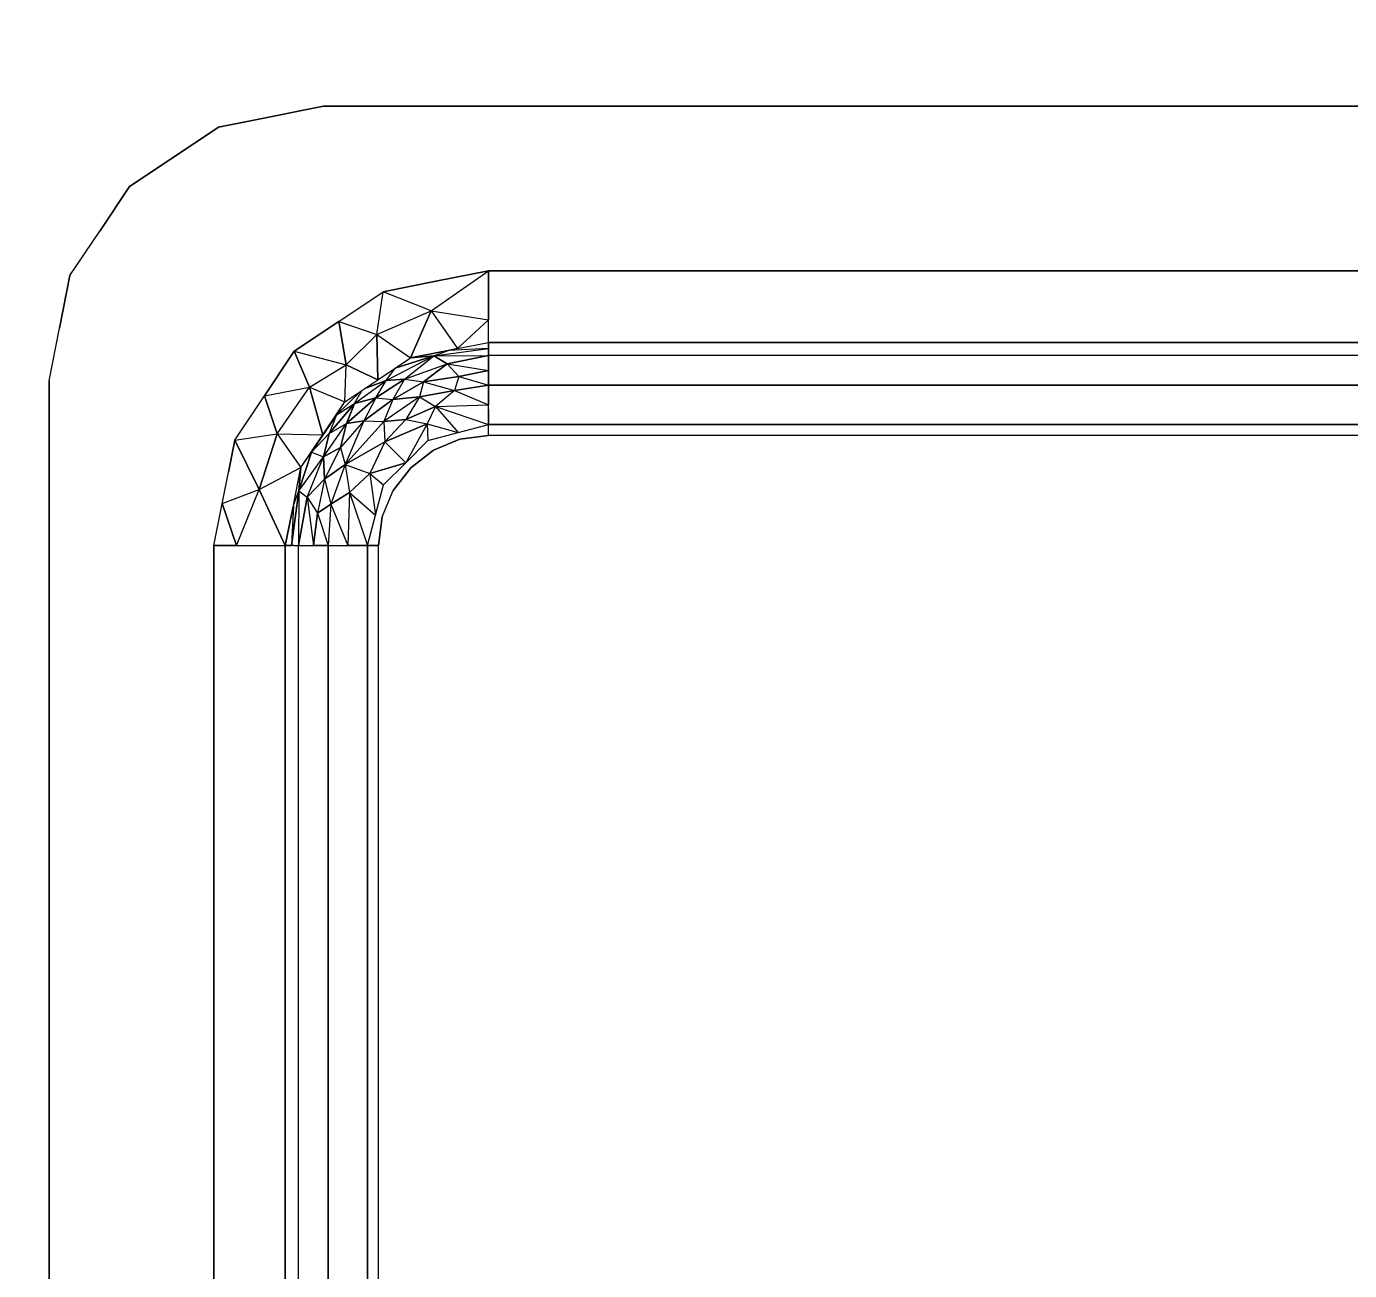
# Model space of a CAD drawing. Header units: inches. Extents: x -827 to 154, y -802 to 207.
# Drawn here: x -814.29 to -802.24, y -123.03 to -111.7 of the extents above; entities that cross this region are included whole.
import ezdxf

# ---------------------------------------------------------------- set-up
doc = ezdxf.new("R2010")
doc.units = ezdxf.units.IN
doc.header["$MEASUREMENT"] = 0
for name, color, linetype, lineweight in [('A-ANNO-DIMS', 211, 'Continuous', 9), ('A-ANNO-DIMS-48', 211, 'Continuous', 9), ('D0960_-_Workstation__Dental_Lab__Plaster_skp', 8, 'Continuous', 9), ('Q-SPCQ', 7, 'Continuous', 9)]:
    doc.layers.add(name, color=color, linetype=linetype, lineweight=lineweight)
doc.styles.add('Arial', font='arial.ttf', dxfattribs={"height": 4.5})
doc.dimstyles.new('Linear_-_3_32__Arial', dxfattribs={"dimscale": 12, "dimtxt": 4.591167, "dimasz": 0.5, "dimexe": 0.375, "dimexo": 0.25, "dimgap": 0.25, "dimtad": 1, "dimdec": 5, "dimrnd": 0.03125, "dimzin": 1, "dimdsep": 46, "dimlunit": 4, "dimtxsty": 'Arial', "dimblk1": 'OBLIQUE', "dimblk2": 'OBLIQUE', "dimsah": 1, "dimcen": 0.09, "dimdle": 0.375, "dimazin": 0, "dimtfac": 1, "dimtdec": 4, "dimtix": 1, "dimtmove": 0, "dimatfit": 3, "dimfxl": 1, "dimtvp": 1, "dimtfill": 1, "dimfrac": 2, "dimtolj": 1, "dimtzin": 0, "dimarcsym": 2})

# ---------------------------------------------------------------- blocks, each defined once
blk = doc.blocks.new('D0960_-_Workstation__Dental_Lab__Plaster_skp_2-399883-Level 1')
at = {"layer": 'Q-SPCQ'}
for p, q in [((99.25, 20.25), (111, 20.25)), ((111, 20.25), (99.25, 20.25)), ((111, 20.25), (111.478, 20.155)), ((111, 20.25), (111.478, 20.155)), ((111.478, 20.155), (111.957, 20.06)), ((111.957, 20.06), (111.478, 20.155)), ((111.957, 20.06), (112.362, 19.789)), ((111.957, 20.06), (112.362, 19.789)), ((112.362, 19.789), (112.768, 19.518)), ((112.768, 19.518), (112.362, 19.789)), ((112.768, 19.518), (113.039, 19.112)), ((113.039, 19.112), (112.768, 19.518)), ((113.039, 19.112), (113.31, 18.707)), ((113.31, 18.707), (113.039, 19.112)), ((99.25, 18.75), (109.5, 18.75)), ((109.5, 18.75), (99.25, 18.75)), ((109.5, 18.75), (110.167, 18.617)), ((109.5, 18.75), (110.167, 18.617)), ((109.5, 18.544), (109.5, 18.75)), ((109.5, 18.75), (109.5, 18.544)), ((113.31, 18.707), (113.367, 18.417)), ((113.367, 18.417), (113.31, 18.707)), ((109.5, 18.544), (109.882, 18.674)), ((109.882, 18.674), (109.5, 18.544)), ((109.882, 18.674), (110.01, 18.337)), ((109.882, 18.674), (110.01, 18.337)), ((110.457, 18.56), (110.01, 18.337)), ((110.01, 18.337), (110.457, 18.56)), ((110.167, 18.617), (110.457, 18.56)), ((110.457, 18.56), (110.167, 18.617)), ((110.457, 18.56), (110.862, 18.289)), ((110.457, 18.56), (110.862, 18.289)), ((110.457, 18.56), (110.517, 18.172)), ((110.457, 18.56), (110.517, 18.172)), ((109.5, 18.544), (109.5, 18.099)), ((109.5, 18.544), (109.5, 18.099)), ((109.5, 18.544), (110.01, 18.337)), ((109.5, 18.544), (110.01, 18.337)), ((110.01, 18.337), (109.5, 18.099)), ((109.5, 18.099), (110.01, 18.337)), ((110.01, 18.337), (110.208, 17.958)), ((110.01, 18.337), (110.517, 18.172)), ((110.517, 18.172), (110.01, 18.337)), ((110.01, 18.337), (110.208, 17.958)), ((113.367, 18.417), (113.5, 17.75)), ((113.5, 17.75), (113.367, 18.417)), ((110.517, 18.172), (110.862, 18.289)), ((110.862, 18.289), (110.517, 18.172)), ((110.862, 18.289), (111.268, 18.018)), ((111.268, 18.018), (110.862, 18.289)), ((110.862, 18.289), (110.94, 17.88)), ((110.862, 18.289), (110.94, 17.88)), ((109.5, 18.099), (96.366, 18.099)), ((96.366, 18.099), (109.5, 18.099)), ((109.5, 18.043), (109.5, 18.099)), ((109.5, 18.099), (109.5, 18.043)), ((109.5, 18.099), (109.854, 18.029)), ((109.854, 18.029), (109.5, 18.099)), ((109.865, 18.026), (109.5, 18.099)), ((110.517, 18.172), (110.208, 17.958)), ((110.517, 18.172), (110.208, 17.958)), ((110.517, 18.172), (110.508, 17.758)), ((110.517, 18.172), (110.508, 17.758)), ((110.517, 18.172), (110.94, 17.88)), ((110.517, 18.172), (110.94, 17.88)), ((96.366, 17.979), (109.5, 17.979)), ((96.366, 17.979), (109.5, 17.979)), ((109.5, 18.023), (109.5, 18.043)), ((109.865, 18.026), (109.5, 18.043)), ((109.996, 17.976), (109.5, 18.043)), ((109.5, 18.023), (109.5, 18.043)), ((109.865, 18.026), (109.5, 18.043)), ((109.5, 18.043), (109.996, 17.976)), ((109.5, 18.023), (109.5, 17.979)), ((109.5, 18.023), (109.5, 17.979)), ((109.5, 17.979), (109.5, 17.843)), ((109.996, 17.976), (109.5, 17.979)), ((109.939, 17.899), (109.5, 17.979)), ((109.5, 17.979), (109.5, 17.843)), ((109.996, 17.976), (109.5, 17.979)), ((109.5, 17.979), (109.939, 17.899)), ((109.865, 18.026), (110.208, 17.958)), ((109.865, 18.026), (109.996, 17.976)), ((109.865, 18.026), (110.208, 17.958)), ((109.865, 18.026), (109.996, 17.976)), ((109.996, 17.976), (109.939, 17.899)), ((109.996, 17.976), (109.939, 17.899)), ((109.996, 17.976), (110.208, 17.958)), ((109.996, 17.976), (110.306, 17.752)), ((110.208, 17.958), (109.996, 17.976)), ((109.996, 17.976), (110.348, 17.861)), ((110.348, 17.861), (109.996, 17.976)), ((109.996, 17.976), (110.306, 17.752)), ((110.208, 17.958), (110.348, 17.861)), ((110.208, 17.958), (110.508, 17.758)), ((110.208, 17.958), (110.348, 17.861)), ((110.208, 17.958), (110.508, 17.758)), ((111.268, 18.018), (110.94, 17.88)), ((110.94, 17.88), (111.268, 18.018)), ((111.268, 18.018), (111.145, 17.545)), ((111.268, 18.018), (111.145, 17.545)), ((111.268, 18.018), (111.539, 17.612)), ((111.539, 17.612), (111.268, 18.018)), ((109.939, 17.899), (109.5, 17.843)), ((109.939, 17.899), (109.5, 17.843)), ((109.5, 17.708), (109.5, 17.843)), ((109.5, 17.843), (109.795, 17.807)), ((109.795, 17.807), (109.5, 17.843)), ((109.5, 17.843), (109.5, 17.708)), ((109.939, 17.899), (109.795, 17.807)), ((109.939, 17.899), (109.795, 17.807)), ((109.939, 17.899), (110.103, 17.743)), ((109.939, 17.899), (110.306, 17.752)), ((109.939, 17.899), (110.306, 17.752)), ((110.103, 17.743), (109.939, 17.899)), ((110.348, 17.861), (110.306, 17.752)), ((110.348, 17.861), (110.306, 17.752)), ((110.508, 17.758), (110.348, 17.861)), ((110.348, 17.861), (110.688, 17.633)), ((110.688, 17.633), (110.348, 17.861)), ((110.348, 17.861), (110.52, 17.7)), ((110.348, 17.861), (110.52, 17.7)), ((110.348, 17.861), (110.508, 17.758)), ((110.94, 17.88), (110.508, 17.758)), ((110.508, 17.758), (110.94, 17.88)), ((110.94, 17.88), (110.807, 17.557)), ((110.94, 17.88), (110.807, 17.557)), ((110.94, 17.88), (111.145, 17.545)), ((110.94, 17.88), (111.145, 17.545)), ((109.795, 17.807), (109.5, 17.708)), ((109.795, 17.807), (109.5, 17.708)), ((110.103, 17.743), (109.795, 17.807)), ((109.795, 17.807), (109.876, 17.684)), ((109.876, 17.684), (109.795, 17.807)), ((110.103, 17.743), (109.795, 17.807)), ((110.103, 17.743), (109.876, 17.684)), ((110.103, 17.743), (109.876, 17.684)), ((110.306, 17.752), (110.103, 17.743)), ((110.103, 17.743), (110.306, 17.752)), ((110.238, 17.555), (110.103, 17.743)), ((110.392, 17.596), (110.103, 17.743)), ((110.103, 17.743), (110.238, 17.555)), ((110.392, 17.596), (110.103, 17.743)), ((110.52, 17.7), (110.306, 17.752)), ((110.306, 17.752), (110.609, 17.541)), ((110.392, 17.596), (110.306, 17.752)), ((110.306, 17.752), (110.392, 17.596)), ((110.306, 17.752), (110.609, 17.541)), ((110.306, 17.752), (110.52, 17.7)), ((110.508, 17.758), (110.688, 17.633)), ((110.508, 17.758), (110.688, 17.633)), ((110.508, 17.758), (110.807, 17.557)), ((110.508, 17.758), (110.807, 17.557)), ((113.5, 17.75), (113.5, 3.75)), ((113.5, 3.75), (113.5, 17.75)), ((96.366, 17.708), (109.5, 17.708)), ((109.5, 17.708), (96.366, 17.708)), ((109.5, 17.708), (109.5, 17.53)), ((109.876, 17.684), (109.5, 17.708)), ((109.5, 17.708), (109.5, 17.53)), ((109.876, 17.684), (109.5, 17.708)), ((109.876, 17.684), (109.5, 17.53)), ((109.876, 17.684), (109.5, 17.53)), ((110.238, 17.555), (109.876, 17.684)), ((109.983, 17.516), (109.876, 17.684)), ((110.238, 17.555), (109.876, 17.684)), ((109.876, 17.684), (109.983, 17.516)), ((110.392, 17.596), (110.238, 17.555)), ((110.392, 17.596), (110.238, 17.555)), ((110.633, 17.383), (110.392, 17.596)), ((110.609, 17.541), (110.392, 17.596)), ((110.633, 17.383), (110.392, 17.596)), ((110.392, 17.596), (110.609, 17.541)), ((110.52, 17.7), (110.609, 17.541)), ((110.792, 17.468), (110.52, 17.7)), ((110.52, 17.7), (110.609, 17.541)), ((110.688, 17.633), (110.52, 17.7)), ((110.688, 17.633), (110.52, 17.7)), ((110.52, 17.7), (110.792, 17.468)), ((110.688, 17.633), (110.792, 17.468)), ((110.688, 17.633), (110.905, 17.412)), ((110.688, 17.633), (110.807, 17.557)), ((110.688, 17.633), (110.792, 17.468)), ((110.688, 17.633), (110.905, 17.412)), ((110.688, 17.633), (110.807, 17.557)), ((111.145, 17.545), (111.539, 17.612)), ((111.539, 17.612), (111.145, 17.545)), ((111.539, 17.612), (111.422, 17.267)), ((111.539, 17.612), (111.422, 17.267)), ((111.539, 17.612), (111.81, 17.207)), ((111.539, 17.612), (111.81, 17.207)), ((109.5, 17.352), (109.5, 17.53)), ((109.983, 17.516), (109.5, 17.53)), ((109.983, 17.516), (109.5, 17.53)), ((109.5, 17.53), (109.5, 17.352)), ((109.983, 17.516), (109.5, 17.352)), ((109.983, 17.516), (109.5, 17.352)), ((109.983, 17.516), (109.775, 17.278)), ((109.983, 17.516), (109.775, 17.278)), ((110.238, 17.555), (109.983, 17.516)), ((110.238, 17.555), (109.983, 17.516)), ((109.983, 17.516), (110.155, 17.328)), ((110.155, 17.328), (109.983, 17.516)), ((110.238, 17.555), (110.155, 17.328)), ((110.238, 17.555), (110.155, 17.328)), ((110.628, 17.201), (110.238, 17.555)), ((110.238, 17.555), (110.442, 17.192)), ((110.633, 17.383), (110.238, 17.555)), ((110.633, 17.383), (110.238, 17.555)), ((110.238, 17.555), (110.628, 17.201)), ((110.442, 17.192), (110.238, 17.555)), ((110.792, 17.468), (110.609, 17.541)), ((110.633, 17.383), (110.609, 17.541)), ((110.843, 17.276), (110.609, 17.541)), ((110.609, 17.541), (110.633, 17.383)), ((110.609, 17.541), (110.843, 17.276)), ((110.609, 17.541), (110.792, 17.468)), ((110.807, 17.557), (111.008, 17.258)), ((110.807, 17.557), (111.008, 17.258)), ((110.807, 17.557), (111.145, 17.545)), ((110.807, 17.557), (111.145, 17.545)), ((111.145, 17.545), (111.008, 17.258)), ((111.008, 17.258), (111.145, 17.545)), ((111.145, 17.545), (111.422, 17.267)), ((111.145, 17.545), (111.422, 17.267)), ((96.366, 17.352), (109.5, 17.352)), ((109.5, 17.352), (96.366, 17.352)), ((109.5, 17.25), (109.5, 17.352)), ((109.5, 17.352), (109.5, 17.25)), ((109.5, 17.352), (109.775, 17.278)), ((109.5, 17.352), (109.775, 17.278)), ((110.633, 17.383), (110.628, 17.201)), ((110.633, 17.383), (110.628, 17.201)), ((110.843, 17.276), (110.633, 17.383)), ((110.843, 17.276), (110.633, 17.383)), ((110.633, 17.383), (110.83, 17.12)), ((110.83, 17.12), (110.633, 17.383)), ((110.792, 17.468), (110.843, 17.276)), ((110.792, 17.468), (111.002, 17.182)), ((110.843, 17.276), (110.792, 17.468)), ((110.792, 17.468), (110.913, 17.399)), ((110.792, 17.468), (111.002, 17.182)), ((110.792, 17.468), (110.913, 17.399)), ((110.93, 17.375), (111.002, 17.182)), ((111.002, 17.182), (110.93, 17.375)), ((96.366, 17.25), (109.5, 17.25)), ((96.366, 17.25), (109.5, 17.25)), ((109.5, 17.25), (109.759, 17.216)), ((109.759, 17.216), (109.5, 17.25)), ((110.155, 17.328), (109.775, 17.278)), ((110.155, 17.328), (109.775, 17.278)), ((109.775, 17.278), (110.051, 17.204)), ((109.775, 17.278), (110.051, 17.204)), ((110.155, 17.328), (110.051, 17.204)), ((110.155, 17.328), (110.051, 17.204)), ((110.442, 17.192), (110.155, 17.328)), ((110.155, 17.328), (110.253, 17.003)), ((110.253, 17.003), (110.155, 17.328)), ((110.442, 17.192), (110.155, 17.328)), ((110.843, 17.276), (110.83, 17.12)), ((110.843, 17.276), (110.83, 17.12)), ((110.843, 17.276), (111.002, 17.182)), ((110.843, 17.276), (111.015, 17.013)), ((110.843, 17.276), (111.002, 17.182)), ((111.015, 17.013), (110.843, 17.276)), ((111.008, 17.258), (111.422, 17.267)), ((111.422, 17.267), (111.008, 17.258)), ((111.008, 17.258), (111.208, 16.958)), ((111.008, 17.258), (111.208, 16.958)), ((111.422, 17.267), (111.208, 16.958)), ((111.422, 17.267), (111.208, 16.958)), ((111.422, 17.267), (111.637, 16.772)), ((111.422, 17.267), (111.637, 16.772)), ((111.422, 17.267), (111.81, 17.207)), ((111.422, 17.267), (111.81, 17.207)), ((109.759, 17.216), (110, 17.116)), ((109.759, 17.216), (110, 17.116)), ((110, 17.116), (110.207, 16.957)), ((110.207, 16.957), (110, 17.116)), ((110.051, 17.204), (110.253, 17.003)), ((110.253, 17.003), (110.051, 17.204)), ((110.442, 17.192), (110.253, 17.003)), ((110.442, 17.192), (110.253, 17.003)), ((110.628, 17.201), (110.442, 17.192)), ((110.628, 17.201), (110.442, 17.192)), ((110.645, 17.002), (110.442, 17.192)), ((110.645, 17.002), (110.442, 17.192)), ((110.442, 17.192), (110.606, 16.808)), ((110.606, 16.808), (110.442, 17.192)), ((110.853, 16.877), (110.628, 17.201)), ((110.628, 17.201), (110.645, 17.002)), ((110.83, 17.12), (110.628, 17.201)), ((110.645, 17.002), (110.628, 17.201)), ((110.83, 17.12), (110.628, 17.201)), ((110.853, 16.877), (110.628, 17.201)), ((111.015, 17.013), (110.83, 17.12)), ((110.83, 17.12), (110.991, 16.84)), ((111.015, 17.013), (110.83, 17.12)), ((110.991, 16.84), (110.83, 17.12)), ((110.83, 17.12), (110.853, 16.877)), ((110.853, 16.877), (110.83, 17.12)), ((111.002, 17.182), (111.113, 17.1)), ((111.015, 17.013), (111.002, 17.182)), ((111.002, 17.182), (111.226, 16.746)), ((111.002, 17.182), (111.113, 17.1)), ((111.002, 17.182), (111.015, 17.013)), ((111.002, 17.182), (111.226, 16.746)), ((111.637, 16.772), (111.81, 17.207)), ((111.637, 16.772), (111.81, 17.207)), ((111.81, 17.207), (111.905, 16.728)), ((111.905, 16.728), (111.81, 17.207)), ((110.253, 17.003), (110.454, 16.801)), ((110.606, 16.808), (110.253, 17.003)), ((110.606, 16.808), (110.253, 17.003)), ((110.253, 17.003), (110.454, 16.801)), ((110.645, 17.002), (110.606, 16.808)), ((110.645, 17.002), (110.606, 16.808)), ((110.853, 16.877), (110.645, 17.002)), ((110.766, 16.733), (110.645, 17.002)), ((110.853, 16.877), (110.645, 17.002)), ((110.645, 17.002), (110.766, 16.733)), ((111.015, 17.013), (110.991, 16.84)), ((111.015, 17.013), (110.991, 16.84)), ((111.015, 17.013), (111.152, 16.626)), ((111.015, 17.013), (111.226, 16.746)), ((111.015, 17.013), (111.226, 16.746)), ((111.015, 17.013), (111.152, 16.626)), ((111.113, 17.1), (111.226, 16.746)), ((111.226, 16.746), (111.113, 17.1)), ((110.207, 16.957), (110.366, 16.75)), ((110.366, 16.75), (110.207, 16.957)), ((110.853, 16.877), (110.766, 16.733)), ((110.853, 16.877), (110.766, 16.733)), ((110.991, 16.84), (110.853, 16.877)), ((110.853, 16.877), (110.91, 16.557)), ((110.991, 16.84), (110.853, 16.877)), ((110.91, 16.557), (110.853, 16.877)), ((111.208, 16.958), (111.226, 16.746)), ((111.208, 16.958), (111.276, 16.615)), ((111.226, 16.746), (111.208, 16.958)), ((111.208, 16.958), (111.637, 16.772)), ((111.637, 16.772), (111.208, 16.958)), ((111.276, 16.615), (111.208, 16.958)), ((110.366, 16.75), (110.466, 16.509)), ((110.466, 16.509), (110.366, 16.75)), ((110.606, 16.808), (110.454, 16.801)), ((110.606, 16.808), (110.454, 16.801)), ((110.454, 16.801), (110.528, 16.525)), ((110.454, 16.801), (110.528, 16.525)), ((110.606, 16.808), (110.528, 16.525)), ((110.606, 16.808), (110.528, 16.525)), ((110.766, 16.733), (110.606, 16.808)), ((110.766, 16.733), (110.606, 16.808)), ((110.991, 16.84), (110.91, 16.557)), ((110.991, 16.84), (110.91, 16.557)), ((111.037, 16.52), (110.991, 16.84)), ((111.152, 16.626), (110.991, 16.84)), ((110.991, 16.84), (111.037, 16.52)), ((110.991, 16.84), (111.152, 16.626)), ((111.637, 16.772), (111.293, 16.532)), ((111.637, 16.772), (111.293, 16.532)), ((111.637, 16.772), (111.555, 16.25)), ((111.637, 16.772), (111.555, 16.25)), ((111.637, 16.772), (112, 16.25)), ((111.637, 16.772), (112, 16.25)), ((110.766, 16.733), (110.528, 16.525)), ((110.766, 16.733), (110.528, 16.525)), ((110.766, 16.733), (110.602, 16.25)), ((110.766, 16.733), (110.602, 16.25)), ((110.766, 16.733), (110.78, 16.25)), ((110.91, 16.557), (110.766, 16.733)), ((110.91, 16.557), (110.766, 16.733)), ((110.766, 16.733), (110.78, 16.25)), ((111.152, 16.626), (111.037, 16.52)), ((111.152, 16.626), (111.037, 16.52)), ((111.152, 16.626), (111.093, 16.25)), ((111.152, 16.626), (111.093, 16.25)), ((111.152, 16.626), (111.226, 16.746)), ((111.226, 16.746), (111.152, 16.626)), ((111.229, 16.25), (111.152, 16.626)), ((111.152, 16.626), (111.229, 16.25)), ((111.226, 16.746), (111.293, 16.25)), ((111.226, 16.746), (111.229, 16.25)), ((111.226, 16.746), (111.293, 16.25)), ((111.226, 16.746), (111.276, 16.615)), ((111.226, 16.746), (111.276, 16.615)), ((111.226, 16.746), (111.229, 16.25)), ((112, 16.25), (111.905, 16.728)), ((111.905, 16.728), (112, 16.25)), ((110.466, 16.509), (110.5, 16.25)), ((110.5, 16.25), (110.466, 16.509)), ((110.528, 16.525), (110.602, 16.25)), ((110.528, 16.525), (110.602, 16.25)), ((110.91, 16.557), (110.78, 16.25)), ((110.91, 16.557), (110.78, 16.25)), ((111.037, 16.52), (110.91, 16.557)), ((110.958, 16.25), (110.91, 16.557)), ((111.037, 16.52), (110.91, 16.557)), ((110.91, 16.557), (110.958, 16.25)), ((111.037, 16.52), (110.958, 16.25)), ((111.037, 16.52), (110.958, 16.25)), ((111.093, 16.25), (111.037, 16.52)), ((111.037, 16.52), (111.093, 16.25)), ((111.293, 16.532), (111.276, 16.615)), ((111.293, 16.25), (111.276, 16.615)), ((111.293, 16.25), (111.276, 16.615)), ((111.276, 16.615), (111.293, 16.532)), ((111.293, 16.532), (111.349, 16.25)), ((111.293, 16.532), (111.555, 16.25)), ((111.293, 16.532), (111.349, 16.25)), ((111.293, 16.532), (111.555, 16.25)), ((110.5, 16.25), (110.602, 16.25)), ((110.5, 16.25), (110.602, 16.25)), ((110.5, 5.25), (110.5, 16.25)), ((110.5, 5.25), (110.5, 16.25)), ((110.739, 16.25), (110.602, 16.25)), ((110.602, 5.25), (110.602, 16.25)), ((110.602, 16.25), (110.602, 5.25)), ((110.602, 16.25), (110.739, 16.25)), ((110.739, 16.25), (110.78, 16.25)), ((110.739, 16.25), (110.78, 16.25)), ((110.958, 16.25), (110.78, 16.25)), ((110.78, 16.25), (110.958, 16.25)), ((111.093, 16.25), (110.958, 16.25)), ((110.958, 5.25), (110.958, 16.25)), ((110.958, 16.25), (110.958, 5.25)), ((110.958, 16.25), (111.093, 16.25)), ((111.229, 16.25), (111.093, 16.25)), ((111.093, 16.25), (111.229, 16.25)), ((111.289, 16.25), (111.229, 16.25)), ((111.229, 5.25), (111.229, 16.25)), ((111.229, 16.25), (111.293, 16.25)), ((111.349, 16.25), (111.229, 16.25)), ((111.229, 5.25), (111.229, 16.25)), ((111.289, 16.25), (111.293, 16.25)), ((111.349, 16.25), (111.293, 16.25)), ((111.293, 16.25), (111.349, 16.25)), ((111.349, 16.25), (111.349, 5.25)), ((111.349, 16.25), (111.555, 16.25)), ((111.349, 16.25), (111.555, 16.25)), ((111.349, 5.25), (111.349, 16.25)), ((111.555, 16.25), (112, 16.25)), ((112, 16.25), (111.555, 16.25)), ((112, 5.25), (112, 16.25)), ((112, 16.25), (112, 5.25))]:
    blk.add_line(p, q, dxfattribs=at)
blk = doc.blocks.new('D0960_-_Workstation__Dental_Lab__Plaster_skp_1-399882-Level 1')
blk.add_blockref('D0960_-_Workstation__Dental_Lab__Plaster_skp_2-399883-Level 1', (0.5, 1.75))
blk = doc.blocks.new('D0960_-_Workstation__Dental_Lab__Plaster_skp-399873-Level 1')
blk.add_blockref('D0960_-_Workstation__Dental_Lab__Plaster_skp_1-399882-Level 1', (0, 0))
blk = doc.blocks.new('DIMBLOCK12-Level 1')
at = {"layer": 'A-ANNO-DIMS-48'}
for p, q in [((-750.146, -119.476), (-750.146, -91.18)), ((-822.146, -94.437), (-822.146, -100.18)), ((-822.146, -95.68), (-822.146, -94.437)), ((-826.646, -95.68), (-745.646, -95.68)), ((-750.146, -95.68), (-750.146, -119.476))]:
    blk.add_line(p, q, dxfattribs=at)
at = {"layer": 'A-ANNO-DIMS-48', "lineweight": 50}
for p, q in [((-822.146, -95.68), (-819.146, -92.68)), ((-750.146, -95.68), (-747.146, -92.68)), ((-822.146, -95.68), (-825.146, -98.68)), ((-750.146, -95.68), (-753.146, -98.68))]:
    blk.add_line(p, q, dxfattribs=at)
at = {"layer": 'A-ANNO-DIMS-48', "color": 0, "insert": (-794.162, -86.838), "char_height": 4.5, "width": 19.24052, "attachment_point": 1, "line_spacing_factor": 0.941778, "style": 'Arial', "bg_fill": 3, "box_fill_scale": 1.25, "bg_fill_color": 256, "bg_fill_true_color": 13158600, "bg_fill_transparency": 0}
blk.add_mtext('6\' - 0"', dxfattribs=at)
blk = doc.blocks.new('_Oblique')
at = {"color": 0, "linetype": 'ByBlock', "lineweight": -2}
blk.add_line((-0.5, -0.5), (0.5, 0.5), dxfattribs=at)

msp = doc.modelspace()

# ---------------------------------------------------------------- block references
at = {"layer": 'D0960_-_Workstation__Dental_Lab__Plaster_skp', "color": 7, "rotation": 89.99999999999997}
msp.add_blockref('D0960_-_Workstation__Dental_Lab__Plaster_skp-399873-Level 1', (-792.082254, -226.424376), dxfattribs=at)

# ---------------------------------------------------------------- next in the draw order: dimensions: what is measured, and where the dimension line sits
at = {"layer": 'A-ANNO-DIMS'}
dim = msp.add_linear_dim(base=(-750.145614, -95.679745), p1=(-822.145614, -91.437105), p2=(-750.145614, -122.476424), dimstyle='Linear_-_3_32__Arial', override={"dimpost": '<>', "dimfxl": 78.405608}, dxfattribs=at)
dim.commit()
dim.dimension.update_dxf_attribs({"geometry": 'DIMBLOCK12-Level 1', "text_midpoint": (-786.145614, -90.382167)})

doc.saveas('drawing.dxf')
